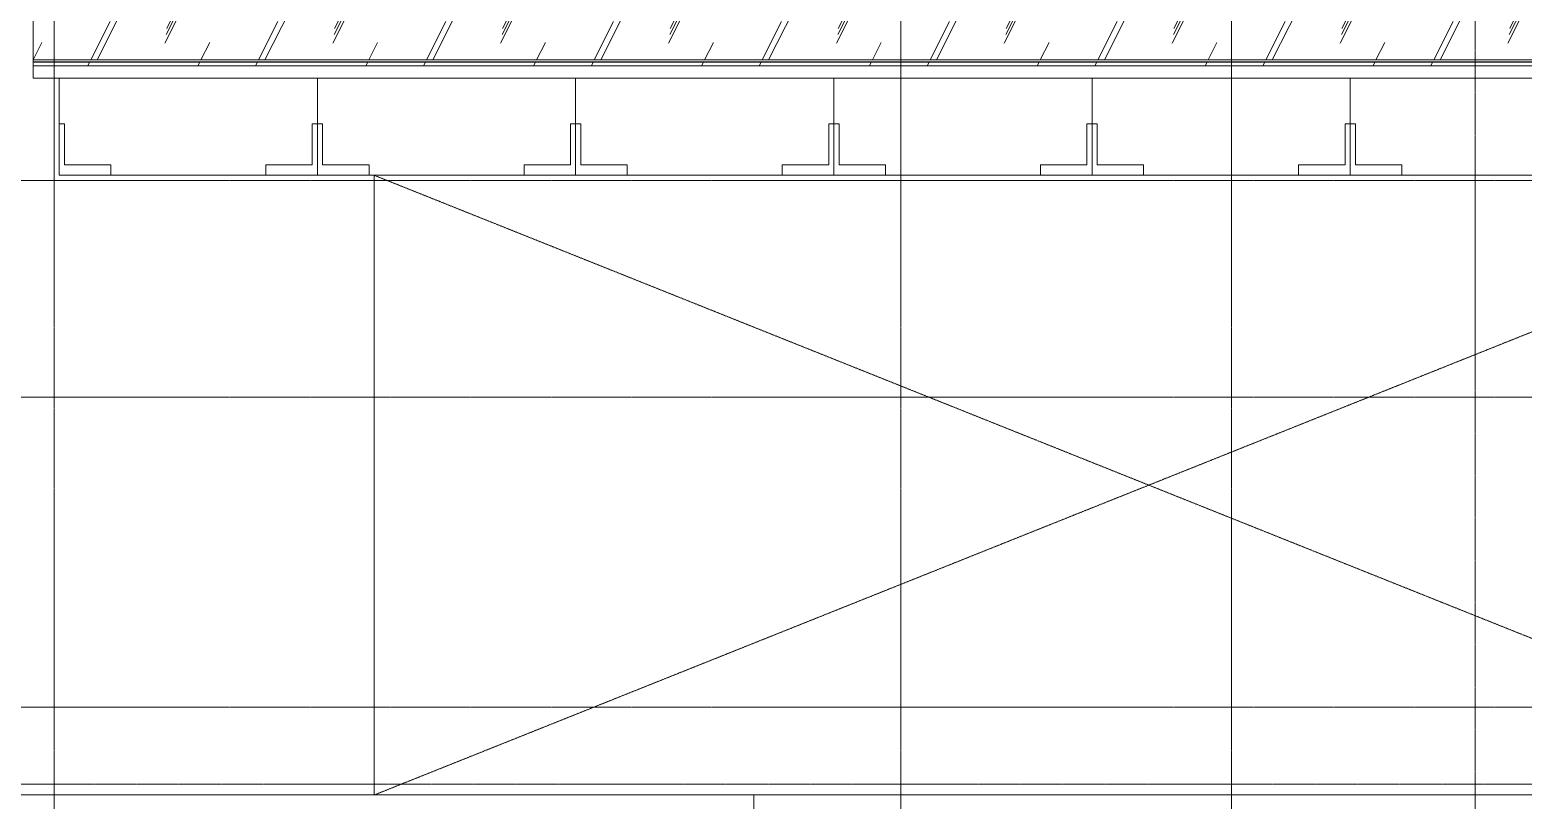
# Model space of a CAD drawing. Header units: millimetres. Extents: x 962 to 241049, y -15958 to 84407.
# Drawn here: x 132097 to 146556, y 47536 to 54995 of the extents above; entities that cross this region are included whole.
import ezdxf

# ---------------------------------------------------------------- set-up
doc = ezdxf.new("R2010")
doc.units = ezdxf.units.MM
for name, pattern in [('Dash', [6, 3, -3]), ('Dash Dot 3_16_', [7.9375, 4.7625, -1.5875, 0, -1.5875]), ('Grid Line', [22.225, 12.7, -3.175, 3.175, -3.175])]:
    doc.linetypes.add(name, pattern=pattern)
for name, color, linetype, lineweight in [('A-FLOR', 192, 'Continuous', 9), ('A-GLAZ-CURT', 52, 'Continuous', 9), ('A-GLAZ-CWMG', 51, 'Continuous', 9), ('A-GLAZ-CWMG-1', 51, 'Continuous', 18), ('A-WALL', 113, 'Continuous', 9), ('C-PRKG', 70, 'Continuous', 9), ('C-PRKG-HDLN', 70, 'Dash', 9), ('G-ANNO-SYMB-1', 111, 'Dash Dot 3_16_', 18), ('S-GRID-1', 1, 'Grid Line', 9)]:
    doc.layers.add(name, color=color, linetype=linetype, lineweight=lineweight)
pattern_1 = [(63.321, (1909.6, 988.3), (-0.006, 1617.535), [565.707, -3054.823]), (63.321, (284, 988.3), (-0.006, 1617.535), [565.707, -3054.823]), (63.321, (2687.8, 1300.8), (-0.006, 1617.535), [565.707, -3054.823]), (63.321, (1062.2, 1300.8), (-0.006, 1617.535), [565.707, -3054.823]), (63.321, (2570, 1190.5), (-0.006, 1617.535), [565.707, -3054.823]), (63.321, (944.4, 1190.5), (-0.006, 1617.535), [565.707, -3054.823]), (63.321, (2449.95, 1822.2), (-0.006, 1617.535), [274.96, -3345.57]), (63.321, (824.35, 1822.2), (-0.006, 1617.535), [274.96, -3345.57]), (63.321, (2371.4, 1724.46), (-0.006, 1617.535), [565.707, -3054.823]), (63.321, (745.8, 1724.46), (-0.006, 1617.535), [565.707, -3054.823]), (63.321, (2385.3, 1794.66), (-0.006, 1617.535), [565.707, -3054.823]), (63.321, (759.7, 1794.66), (-0.006, 1617.535), [565.707, -3054.823]), (63.321, (1729.44, 1486.7), (-0.006, 1617.535), [565.707, -3054.823]), (63.321, (103.84, 1486.7), (-0.006, 1617.535), [565.707, -3054.823]), (63.321, (1743.3, 1569.4), (-0.006, 1617.535), [565.707, -3054.823]), (63.321, (117.7, 1569.4), (-0.006, 1617.535), [565.707, -3054.823]), (63.321, (1747, 1629.1), (-0.006, 1617.535), [565.707, -3054.823]), (63.321, (121.4, 1629.1), (-0.006, 1617.535), [565.707, -3054.823])]

# ---------------------------------------------------------------- blocks, each defined once
blk = doc.blocks.new('xe oto1 - xe oto-612721-TKCS_MB TẦNG 1')
at = {"layer": 'C-PRKG'}
for p, q in [((-2500, 939), (-2500, 0)), ((-2500, 500), (-2500, 939)), ((-2500, 939), (-2500, 500)), ((0, 0), (0, 939)), ((0, 500), (0, 939)), ((0, 939), (0, 500)), ((-2450, 500), (-2500, 500)), ((-2500, 500), (-2500, 0)), ((-2450, 100), (-2450, 500)), ((0, 500), (-50, 500)), ((-50, 500), (-50, 100)), ((0, 0), (0, 500)), ((-2500, 0), (-2000, 0)), ((-2500, 0), (0, 0)), ((-2000, 100), (-2450, 100)), ((-2000, 0), (-2000, 100)), ((-500, 100), (-500, 0)), ((-50, 100), (-500, 100)), ((-500, 0), (0, 0))]:
    blk.add_line(p, q, dxfattribs=at)
blk = doc.blocks.new('BAI XE PCCC - BAI XE PCCC-1475173-TKCS_MB TẦNG 1')
at = {"layer": 'C-PRKG'}
for p, q in [((0, 6000), (0, 0)), ((15000, 6000), (0, 6000)), ((3675, 0), (12725, 0))]:
    blk.add_line(p, q, dxfattribs=at)
at = {"layer": 'C-PRKG-HDLN'}
for p, q in [((15000, 6000), (0, 0)), ((0, 6000), (15000, 0))]:
    blk.add_line(p, q, dxfattribs=at)
blk = doc.blocks.new('System Panel - Glazed-V236-TKCS_MB TẦNG 1')
at = {"layer": 'A-GLAZ-CURT'}
h = blk.add_hatch(dxfattribs=at)
h.set_pattern_fill('FP_8', color=256, style=0, pattern_type=2)
h.set_pattern_definition(pattern_1)
h.paths.add_polyline_path([(68948, 54683), (91953, 54683), (91953, 54686), (68948, 54686)])
h.paths.add_polyline_path([(91953, 54703), (91953, 55658), (91763, 55658), (91763, 55611), (91643, 55612), (91643, 55658), (89263, 55658), (89263, 55611), (89143, 55612), (89143, 55658), (84263, 55658), (84263, 55611), (84143, 55612), (84143, 55658), (79263, 55658), (79263, 55611), (79143, 55612), (79143, 55658), (74263, 55658), (74263, 55611), (74143, 55612), (74143, 55658), (69263, 55658), (69263, 55611), (69143, 55612), (69143, 55658), (68948, 55658), (68948, 54703), (86744, 54703)])
for p, q in [((68948, 55658), (68948, 54703)), ((68948, 54686), (68948, 54683)), ((68948, 54683), (91953, 54683))]:
    blk.add_line(p, q, dxfattribs=at)
blk = doc.blocks.new('System Panel - Glazed-V237-TKCS_MB TẦNG 1')
at = {"layer": 'A-GLAZ-CURT'}
h = blk.add_hatch(dxfattribs=at)
h.set_pattern_fill('FP_8', color=256, style=0, pattern_type=2)
h.set_pattern_definition(pattern_1)
h.paths.add_polyline_path([(68948, 54646), (91953, 54646), (91953, 54683), (68948, 54683)])
for p, q in [((68948, 54683), (68948, 54646)), ((91953, 54683), (68948, 54683)), ((91953, 54646), (68948, 54646)), ((68948, 54646), (68948, 54526)), ((68948, 54526), (91953, 54526))]:
    blk.add_line(p, q, dxfattribs=at)
blk = doc.blocks.new('Rectangular Mullion - 40 x 80mm-V238-TKCS_MB TẦNG 1')
at = {"layer": 'A-GLAZ-CWMG-1'}
for p, q in [((91953, 54703), (68948, 54703)), ((68948, 54703), (68948, 54686)), ((68948, 54686), (91953, 54686))]:
    blk.add_line(p, q, dxfattribs=at)

msp = doc.modelspace()

# ---------------------------------------------------------------- linework, layer by layer
at = {"layer": 'A-FLOR'}
msp.add_line((139106.6, 47586.3), (148156.6, 47586.3), dxfattribs=at)
at = {"layer": 'A-WALL'}
for p, q in [((117831.7, 47586.3), (139106.6, 47586.3)), ((139106.6, 47586.3), (139106.6, 44536.9))]:
    msp.add_line(p, q, dxfattribs=at)
at = {"layer": 'G-ANNO-SYMB-1'}
for p, q in [((146090.4, 84025.7), (146090.4, 9773.9)), ((90628.5, 47691.5), (198105.9, 47691.5))]:
    msp.add_line(p, q, dxfattribs=at)
at = {"layer": 'S-GRID-1'}
for p, q in [((132331.6, 15532), (132331.6, 78459.2)), ((140531.6, 15532), (140531.6, 78459.2)), ((143731.6, 15532), (143731.6, 78459.2)), ((192368.8, 53536.9), (96265.8, 53536.9)), ((192368.8, 51436.9), (96265.8, 51436.9)), ((192368.8, 48436.9), (96265.8, 48436.9))]:
    msp.add_line(p, q, dxfattribs=at)

# ---------------------------------------------------------------- block references
at = {"layer": 'A-GLAZ-CURT'}
for name in ['System Panel - Glazed-V236-TKCS_MB TẦNG 1', 'System Panel - Glazed-V237-TKCS_MB TẦNG 1']:
    msp.add_blockref(name, (63179, 0), dxfattribs=at)
at = {"layer": 'A-GLAZ-CWMG'}
msp.add_blockref('Rectangular Mullion - 40 x 80mm-V238-TKCS_MB TẦNG 1', (63179, 0), dxfattribs=at)
at = {"layer": 'C-PRKG'}
for name, p in [('xe oto1 - xe oto-612721-TKCS_MB TẦNG 1', (134881.6, 53586.3)), ('xe oto1 - xe oto-612721-TKCS_MB TẦNG 1', (137381.6, 53586.3)), ('xe oto1 - xe oto-612721-TKCS_MB TẦNG 1', (139881.6, 53586.3)), ('xe oto1 - xe oto-612721-TKCS_MB TẦNG 1', (142381.6, 53586.3)), ('xe oto1 - xe oto-612721-TKCS_MB TẦNG 1', (144881.6, 53586.3)), ('xe oto1 - xe oto-612721-TKCS_MB TẦNG 1', (147381.6, 53586.3)), ('BAI XE PCCC - BAI XE PCCC-1475173-TKCS_MB TẦNG 1', (135431.6, 47586.3))]:
    msp.add_blockref(name, p, dxfattribs=at)

doc.saveas('drawing.dxf')
